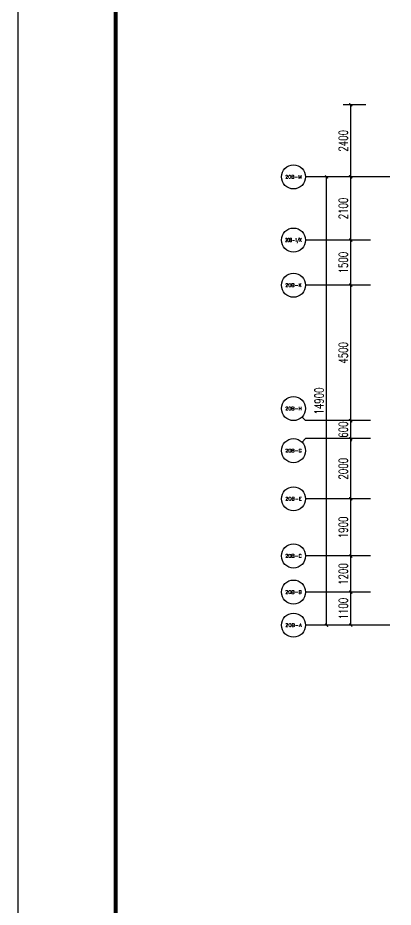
# Model space of a CAD drawing. Extents: x 296441 to 853063, y 459050 to 1117990.
# Drawn here: x 582499 to 594960, y 557653 to 587216 of the extents above; entities that cross this region are included whole.
import ezdxf
from ezdxf.enums import TextEntityAlignment as Align

# ---------------------------------------------------------------- set-up
doc = ezdxf.new("R2010")
doc.units = 0
doc.header["$LTSCALE"] = 1000
for name, color, linetype in [('AXIS', 3, 'Continuous'), ('AXIS_TEXT', 7, 'Continuous'), ('G-GRID-IDEN', 4, 'Continuous'), ('G-GRID-TEXT', 33, 'Continuous'), ('PUB_DIM', 3, 'Continuous'), ('ZT1_通用--图框---PM、LM、DY、JD', 150, 'Continuous')]:
    doc.layers.add(name, color=color, linetype=linetype)
doc.styles.add('_TCH_AXIS', font='COMPLEX', dxfattribs={"bigfont": 'GBCBIG'})
doc.styles.add('_TCH_DIM_T3', font='SIMPLEX', dxfattribs={"width": 0.705882, "bigfont": 'GBCBIG'})
doc.styles.add('GOA_04_COMPLEX_1.00', font='complex.shx')
doc.styles.add('ZT_图框1', font='ROMANS', dxfattribs={"width": 0.8, "bigfont": 'CHINESE'})
doc.dimstyles.new('_TCH_ARCH&&100', dxfattribs={"dimtxt": 297.5, "dimasz": 100, "dimexe": 250, "dimexo": 300, "dimgap": 100, "dimtad": 1, "dimdec": 0, "dimzin": 0, "dimdsep": 46, "dimtxsty": '_TCH_DIM_T3', "dimblk": 'ARCHTICK', "dimcen": 0.09, "dimclrt": 7, "dimazin": 2, "dimtfac": 1, "dimtdec": 0, "dimtix": 1, "dimtmove": 2, "dimatfit": 3, "dimfxl": 0, "dimtolj": 1, "dimtzin": 0, "dimarcsym": 0})

# ---------------------------------------------------------------- blocks, each defined once
blk = doc.blocks.new('_AXISO')
at = {"layer": 'G-GRID-IDEN'}
blk.add_circle((0, 0), 0.5, dxfattribs=at)
at = {"layer": 'G-GRID-TEXT', "style": 'GOA_04_COMPLEX_1.00', "width": 1.041667}
blk.add_attdef('A', text='', height=0.56, dxfattribs=at).set_placement((-0.25, -0.28), (0.25, -0.28), align=Align.FIT)
blk = doc.blocks.new('_ArchTick')
at = {"color": 0, "linetype": 'ByBlock', "const_width": 0.4}
blk.add_lwpolyline([(-0.5, -0.5), (0.5, 0.5)], dxfattribs=at)
blk = doc.blocks.new('*D263')
at = {"layer": 'Defpoints', "color": 0, "transparency": 16777216}
for p in [(592751, 581927), (595151, 581927), (595151, 567027)]:
    blk.add_point(p, dxfattribs=at)
at = {"layer": 'PUB_DIM', "color": 0, "lineweight": -2, "transparency": 16777216}
for p, q in [((594851, 581927), (592501, 581927)), ((592751, 567027), (592751, 581927)), ((594851, 567027), (592501, 567027))]:
    blk.add_line(p, q, dxfattribs=at)
at = {"layer": 'PUB_DIM', "color": 0, "lineweight": -2, "transparency": 16777216, "xscale": 100, "yscale": 100, "zscale": 100}
for p, rotation in [((592751, 581927), 90), ((592751, 567027), 270)]:
    blk.add_blockref('_ArchTick', p, dxfattribs=dict(at, rotation=rotation))
at = {"layer": 'PUB_DIM', "color": 7, "transparency": 16777216, "insert": (592502, 574477), "char_height": 297.5, "attachment_point": 5, "rotation": 90, "style": '_TCH_DIM_T3'}
blk.add_mtext('\\A1;14900', dxfattribs=at)
blk = doc.blocks.new('*D264')
at = {"layer": 'Defpoints', "color": 0, "transparency": 16777216}
for p in [(593551, 568127), (594351, 568127), (594351, 567027)]:
    blk.add_point(p, dxfattribs=at)
at = {"layer": 'PUB_DIM', "color": 0, "lineweight": -2, "transparency": 16777216}
for p, q in [((594051, 568127), (593301, 568127)), ((593551, 567027), (593551, 568127)), ((594051, 567027), (593301, 567027))]:
    blk.add_line(p, q, dxfattribs=at)
at = {"layer": 'PUB_DIM', "color": 0, "lineweight": -2, "transparency": 16777216, "xscale": 100, "yscale": 100, "zscale": 100}
for p, rotation in [((593551, 568127), 90), ((593551, 567027), 270)]:
    blk.add_blockref('_ArchTick', p, dxfattribs=dict(at, rotation=rotation))
at = {"layer": 'PUB_DIM', "color": 7, "transparency": 16777216, "insert": (593302, 567577), "char_height": 297.5, "attachment_point": 5, "rotation": 90, "style": '_TCH_DIM_T3'}
blk.add_mtext('\\A1;1100', dxfattribs=at)
blk = doc.blocks.new('*D265')
at = {"layer": 'Defpoints', "color": 0, "transparency": 16777216}
for p in [(593551, 569327), (594351, 569327), (594351, 568127)]:
    blk.add_point(p, dxfattribs=at)
at = {"layer": 'PUB_DIM', "color": 0, "lineweight": -2, "transparency": 16777216}
for p, q in [((594051, 569327), (593301, 569327)), ((593551, 568127), (593551, 569327)), ((594051, 568127), (593301, 568127))]:
    blk.add_line(p, q, dxfattribs=at)
at = {"layer": 'PUB_DIM', "color": 0, "lineweight": -2, "transparency": 16777216, "xscale": 100, "yscale": 100, "zscale": 100}
for p, rotation in [((593551, 569327), 90), ((593551, 568127), 270)]:
    blk.add_blockref('_ArchTick', p, dxfattribs=dict(at, rotation=rotation))
at = {"layer": 'PUB_DIM', "color": 7, "transparency": 16777216, "insert": (593302, 568727), "char_height": 297.5, "attachment_point": 5, "rotation": 90, "style": '_TCH_DIM_T3'}
blk.add_mtext('\\A1;1200', dxfattribs=at)
blk = doc.blocks.new('*D266')
at = {"layer": 'Defpoints', "color": 0, "transparency": 16777216}
for p in [(593551, 571227), (594351, 571227), (594351, 569327)]:
    blk.add_point(p, dxfattribs=at)
at = {"layer": 'PUB_DIM', "color": 0, "lineweight": -2, "transparency": 16777216}
for p, q in [((594051, 571227), (593301, 571227)), ((593551, 569327), (593551, 571227)), ((594051, 569327), (593301, 569327))]:
    blk.add_line(p, q, dxfattribs=at)
at = {"layer": 'PUB_DIM', "color": 0, "lineweight": -2, "transparency": 16777216, "xscale": 100, "yscale": 100, "zscale": 100}
for p, rotation in [((593551, 571227), 90), ((593551, 569327), 270)]:
    blk.add_blockref('_ArchTick', p, dxfattribs=dict(at, rotation=rotation))
at = {"layer": 'PUB_DIM', "color": 7, "transparency": 16777216, "insert": (593302, 570277), "char_height": 297.5, "attachment_point": 5, "rotation": 90, "style": '_TCH_DIM_T3'}
blk.add_mtext('\\A1;1900', dxfattribs=at)
blk = doc.blocks.new('*D267')
at = {"layer": 'Defpoints', "color": 0, "transparency": 16777216}
for p in [(593551, 573228), (594351, 573228), (594351, 571227)]:
    blk.add_point(p, dxfattribs=at)
at = {"layer": 'PUB_DIM', "color": 0, "lineweight": -2, "transparency": 16777216}
for p, q in [((594051, 573228), (593301, 573228)), ((593551, 571227), (593551, 573228)), ((594051, 571227), (593301, 571227))]:
    blk.add_line(p, q, dxfattribs=at)
at = {"layer": 'PUB_DIM', "color": 0, "lineweight": -2, "transparency": 16777216, "xscale": 100, "yscale": 100, "zscale": 100}
for p, rotation in [((593551, 573228), 90), ((593551, 571227), 270)]:
    blk.add_blockref('_ArchTick', p, dxfattribs=dict(at, rotation=rotation))
at = {"layer": 'PUB_DIM', "color": 7, "transparency": 16777216, "insert": (593302, 572227), "char_height": 297.5, "attachment_point": 5, "rotation": 90, "style": '_TCH_DIM_T3'}
blk.add_mtext('\\A1;2000', dxfattribs=at)
blk = doc.blocks.new('*D268')
at = {"layer": 'Defpoints', "color": 0, "transparency": 16777216}
for p in [(593551, 573827), (594351, 573827), (594351, 573228)]:
    blk.add_point(p, dxfattribs=at)
at = {"layer": 'PUB_DIM', "color": 0, "lineweight": -2, "transparency": 16777216}
for p, q in [((593551, 573827), (593551, 573927)), ((594051, 573827), (593301, 573827)), ((593551, 573228), (593551, 573827)), ((594051, 573228), (593301, 573228)), ((593551, 573228), (593551, 573128))]:
    blk.add_line(p, q, dxfattribs=at)
at = {"layer": 'PUB_DIM', "color": 0, "lineweight": -2, "transparency": 16777216, "xscale": 100, "yscale": 100, "zscale": 100}
for p, rotation in [((593551, 573827), 270), ((593551, 573228), 90)]:
    blk.add_blockref('_ArchTick', p, dxfattribs=dict(at, rotation=rotation))
at = {"layer": 'PUB_DIM', "color": 7, "transparency": 16777216, "insert": (593302, 573527), "char_height": 297.5, "attachment_point": 5, "rotation": 90, "style": '_TCH_DIM_T3'}
blk.add_mtext('\\A1;600', dxfattribs=at)
blk = doc.blocks.new('*D269')
at = {"layer": 'Defpoints', "color": 0, "transparency": 16777216}
for p in [(593551, 578327), (594351, 578327), (594351, 573827)]:
    blk.add_point(p, dxfattribs=at)
at = {"layer": 'PUB_DIM', "color": 0, "lineweight": -2, "transparency": 16777216}
for p, q in [((594051, 578327), (593301, 578327)), ((593551, 573827), (593551, 578327)), ((594051, 573827), (593301, 573827))]:
    blk.add_line(p, q, dxfattribs=at)
at = {"layer": 'PUB_DIM', "color": 0, "lineweight": -2, "transparency": 16777216, "xscale": 100, "yscale": 100, "zscale": 100}
for p, rotation in [((593551, 578327), 90), ((593551, 573827), 270)]:
    blk.add_blockref('_ArchTick', p, dxfattribs=dict(at, rotation=rotation))
at = {"layer": 'PUB_DIM', "color": 7, "transparency": 16777216, "insert": (593302, 576077), "char_height": 297.5, "attachment_point": 5, "rotation": 90, "style": '_TCH_DIM_T3'}
blk.add_mtext('\\A1;4500', dxfattribs=at)
blk = doc.blocks.new('*D270')
at = {"layer": 'Defpoints', "color": 0, "transparency": 16777216}
for p in [(593551, 579827), (594351, 579827), (594351, 578327)]:
    blk.add_point(p, dxfattribs=at)
at = {"layer": 'PUB_DIM', "color": 0, "lineweight": -2, "transparency": 16777216}
for p, q in [((594051, 579827), (593301, 579827)), ((593551, 578327), (593551, 579827)), ((594051, 578327), (593301, 578327))]:
    blk.add_line(p, q, dxfattribs=at)
at = {"layer": 'PUB_DIM', "color": 0, "lineweight": -2, "transparency": 16777216, "xscale": 100, "yscale": 100, "zscale": 100}
for p, rotation in [((593551, 579827), 90), ((593551, 578327), 270)]:
    blk.add_blockref('_ArchTick', p, dxfattribs=dict(at, rotation=rotation))
at = {"layer": 'PUB_DIM', "color": 7, "transparency": 16777216, "insert": (593302, 579077), "char_height": 297.5, "attachment_point": 5, "rotation": 90, "style": '_TCH_DIM_T3'}
blk.add_mtext('\\A1;1500', dxfattribs=at)
blk = doc.blocks.new('*D271')
at = {"layer": 'Defpoints', "color": 0, "transparency": 16777216}
for p in [(593551, 581927), (594351, 581927), (594351, 579827)]:
    blk.add_point(p, dxfattribs=at)
at = {"layer": 'PUB_DIM', "color": 0, "lineweight": -2, "transparency": 16777216}
for p, q in [((594051, 581927), (593301, 581927)), ((593551, 579827), (593551, 581927)), ((594051, 579827), (593301, 579827))]:
    blk.add_line(p, q, dxfattribs=at)
at = {"layer": 'PUB_DIM', "color": 0, "lineweight": -2, "transparency": 16777216, "xscale": 100, "yscale": 100, "zscale": 100}
for p, rotation in [((593551, 581927), 90), ((593551, 579827), 270)]:
    blk.add_blockref('_ArchTick', p, dxfattribs=dict(at, rotation=rotation))
at = {"layer": 'PUB_DIM', "color": 7, "transparency": 16777216, "insert": (593302, 580877), "char_height": 297.5, "attachment_point": 5, "rotation": 90, "style": '_TCH_DIM_T3'}
blk.add_mtext('\\A1;2100', dxfattribs=at)
blk = doc.blocks.new('*D272')
at = {"layer": 'Defpoints', "color": 0, "transparency": 16777216}
for p in [(593551, 584327), (594351, 584327), (594351, 581927)]:
    blk.add_point(p, dxfattribs=at)
at = {"layer": 'PUB_DIM', "color": 0, "lineweight": -2, "transparency": 16777216}
for p, q in [((594051, 584327), (593301, 584327)), ((593551, 581927), (593551, 584327)), ((594051, 581927), (593301, 581927))]:
    blk.add_line(p, q, dxfattribs=at)
at = {"layer": 'PUB_DIM', "color": 0, "lineweight": -2, "transparency": 16777216, "xscale": 100, "yscale": 100, "zscale": 100}
for p, rotation in [((593551, 584327), 90), ((593551, 581927), 270)]:
    blk.add_blockref('_ArchTick', p, dxfattribs=dict(at, rotation=rotation))
at = {"layer": 'PUB_DIM', "color": 7, "transparency": 16777216, "insert": (593302, 583127), "char_height": 297.5, "attachment_point": 5, "rotation": 90, "style": '_TCH_DIM_T3'}
blk.add_mtext('\\A1;2400', dxfattribs=at)
blk = doc.blocks.new('ZT_A1标准图框')
blk.add_lwpolyline([(0, -594), (841, -594), (841, 0), (0, 0)], close=True)
at = {"const_width": 1}
blk.add_lwpolyline([(25, -584), (831, -584), (831, -10), (25, -10)], close=True, dxfattribs=at)
at = {"color": 70, "ltscale": 0.3, "style": 'ZT_图框1', "flags": 8}
for tag, width, p in [('子项名称', 0.65, (803.53, -431.64)), ('图名', 0.8, (803.53, -450.79))]:
    blk.add_attdef(tag, text='', height=3.5, dxfattribs=dict(at, width=width)).set_placement(p, align=Align.MIDDLE)
at = {"color": 70, "style": 'ZT_图框1', "width": 0.7, "flags": 8}
for tag, p in [('比例', (823.26, -510.32)), ('版本', (823.22, -517.8)), ('图号', (809.52, -525.31))]:
    blk.add_attdef(tag, text='', height=2.8, dxfattribs=at).set_placement(p, align=Align.MIDDLE)

msp = doc.modelspace()

# ---------------------------------------------------------------- linework, layer by layer
at = {"layer": 'AXIS'}
for p, q in [((594212, 581927.2), (592051, 581927.2)), ((594212, 579827.2), (592051, 579827.2)), ((594212, 578327.2), (592051, 578327.2)), ((591933.9, 573944.4), (592051, 573827.2)), ((594212, 573827.2), (592051, 573827.2)), ((591933.9, 573110.4), (592051, 573227.5)), ((594212, 573227.5), (592051, 573227.5)), ((594212, 571227.2), (592051, 571227.2)), ((594212, 569327.2), (592051, 569327.2)), ((594212, 568127.2), (592051, 568127.2)), ((594212, 567027.2), (592051, 567027.2))]:
    msp.add_line(p, q, dxfattribs=at)

# ---------------------------------------------------------------- block references
ref = msp.add_blockref('_AXISO', (591651, 581927.2), dxfattribs=dict(at, xscale=800, yscale=800, zscale=800))
ref.add_attrib('A', '20B-M', dxfattribs={"layer": 'AXIS_TEXT', "height": 105.94, "style": '_TCH_AXIS'}).set_placement((591376.1, 581874.3), (591926, 581874.3), align=Align.FIT)
ref = msp.add_blockref('_AXISO', (591651, 579827.2), dxfattribs=dict(at, xscale=800, yscale=800, zscale=800))
ref.add_attrib('A', '20B-1/K', dxfattribs={"layer": 'AXIS_TEXT', "height": 121.48, "style": '_TCH_AXIS', "width": 0.65625}).set_placement((591377.7, 579766.5), (591924.3, 579766.5), align=Align.FIT)
ref = msp.add_blockref('_AXISO', (591651, 578327.2), dxfattribs=dict(at, xscale=800, yscale=800, zscale=800))
ref.add_attrib('A', '20B-K', dxfattribs={"layer": 'AXIS_TEXT', "height": 107.85, "style": '_TCH_AXIS'}).set_placement((591376.3, 578273.3), (591925.8, 578273.3), align=Align.FIT)
ref = msp.add_blockref('_AXISO', (591651, 574227.2), dxfattribs=dict(at, xscale=800, yscale=800, zscale=800))
ref.add_attrib('A', '20B-H', dxfattribs={"layer": 'AXIS_TEXT', "height": 106.89, "style": '_TCH_AXIS'}).set_placement((591376.2, 574173.8), (591925.9, 574173.8), align=Align.FIT)
ref = msp.add_blockref('_AXISO', (591651, 572827.5), dxfattribs=dict(at, xscale=800, yscale=800, zscale=800))
ref.add_attrib('A', '20B-G', dxfattribs={"layer": 'AXIS_TEXT', "height": 108.83, "style": '_TCH_AXIS'}).set_placement((591376.3, 572773.1), (591925.7, 572773.1), align=Align.FIT)
ref = msp.add_blockref('_AXISO', (591651, 571227.2), dxfattribs=dict(at, xscale=800, yscale=800, zscale=800))
ref.add_attrib('A', '20B-E', dxfattribs={"layer": 'AXIS_TEXT', "height": 110.84, "style": '_TCH_AXIS'}).set_placement((591376.6, 571171.8), (591925.5, 571171.8), align=Align.FIT)
ref = msp.add_blockref('_AXISO', (591651, 569327.2), dxfattribs=dict(at, xscale=800, yscale=800, zscale=800))
ref.add_attrib('A', '20B-C', dxfattribs={"layer": 'AXIS_TEXT', "height": 111.87, "style": '_TCH_AXIS'}).set_placement((591376.7, 569271.3), (591925.4, 569271.3), align=Align.FIT)
ref = msp.add_blockref('_AXISO', (591651, 568127.2), dxfattribs=dict(at, xscale=800, yscale=800, zscale=800))
ref.add_attrib('A', '20B-B', dxfattribs={"layer": 'AXIS_TEXT', "height": 109.83, "style": '_TCH_AXIS'}).set_placement((591376.4, 568072.3), (591925.6, 568072.3), align=Align.FIT)
ref = msp.add_blockref('_AXISO', (591651, 567027.2), dxfattribs=dict(at, xscale=800, yscale=800, zscale=800))
ref.add_attrib('A', '20B-A', dxfattribs={"layer": 'AXIS_TEXT', "height": 108.83, "style": '_TCH_AXIS'}).set_placement((591376.3, 566972.8), (591925.7, 566972.8), align=Align.FIT)
at = {"layer": 'ZT1_通用--图框---PM、LM、DY、JD', "ltscale": 10, "xscale": 130, "yscale": 130, "zscale": 130}
msp.add_blockref('ZT_A1标准图框', (582499.1, 613490), dxfattribs=at)

# ---------------------------------------------------------------- dimensions: what is measured, and where the dimension line sits
at = {"layer": 'PUB_DIM'}
for p1, p2, distance, picture, middle in [((594351, 581927.2), (594351, 584327.2), 800, '*D272', (593302.3, 583127.2)), ((595151, 567027.2), (595151, 581927.2), 2400, '*D263', (592502.3, 574477.2)), ((594351, 579827.2), (594351, 581927.2), 800, '*D271', (593302.3, 580877.2)), ((594351, 578327.2), (594351, 579827.2), 800, '*D270', (593302.3, 579077.2)), ((594351, 573827.2), (594351, 578327.2), 800, '*D269', (593302.3, 576077.2)), ((594351, 573227.5), (594351, 573827.2), 800, '*D268', (593302.3, 573527.4)), ((594351, 571227.2), (594351, 573227.5), 800, '*D267', (593302.3, 572227.4)), ((594351, 569327.2), (594351, 571227.2), 800, '*D266', (593302.3, 570277.2)), ((594351, 568127.2), (594351, 569327.2), 800, '*D265', (593302.3, 568727.2)), ((594351, 567027.2), (594351, 568127.2), 800, '*D264', (593302.3, 567577.2))]:
    dim = msp.add_aligned_dim(p1=p1, p2=p2, distance=distance, dimstyle='_TCH_ARCH&&100', dxfattribs=at)
    dim.commit()
    dim.dimension.update_dxf_attribs({"geometry": picture, "text_midpoint": middle})

doc.saveas('drawing.dxf')
